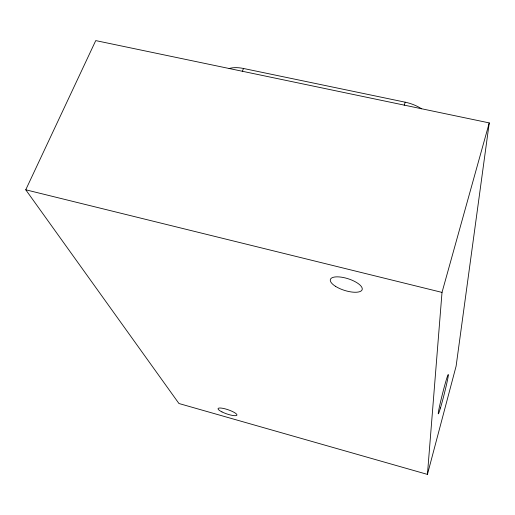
<?xml version="1.0" encoding="UTF-8"?>
<svg xmlns="http://www.w3.org/2000/svg" width="515" height="515" viewBox="0 0 515 515"><rect width="100%" height="100%" fill="white"/><g stroke="black" fill="none" stroke-linecap="round" stroke-linejoin="round"><path stroke-width="0.77" d="M427.437 474.399L442.012 292.404L489.25 122.905L95.745 40.601L25.75 189.79L178.95 403.515L427.437 474.399L456.11 366.152L489.25 122.905M404.217 105.247L405.196 102.189A27.179 14.375 16.9 0 1 421.611 108.826M242.32 71.45L243.498 68.476L405.196 102.189M25.75 189.79L442.012 292.404M229.104 68.553A26.439 13.358 22.8 0 1 243.498 68.476M221.984 411.923A9.978 2.182 19 0 0 236.913 415.154A9.978 2.182 19 0 0 223.594 408.479A9.978 2.182 19 0 0 221.984 411.923M335.439 286.282A16.686 6.096 17.7 0 0 361.884 290.203A16.686 6.096 17.7 0 0 341.471 277.186A16.686 6.096 17.7 0 0 335.439 286.282M440.46 407.957A20.194 0.869 -75.8 0 0 448.327 375.19A20.194 0.869 -75.8 0 0 441.181 399.131A20.194 0.869 -75.8 0 0 440.46 407.957"/></g></svg>
